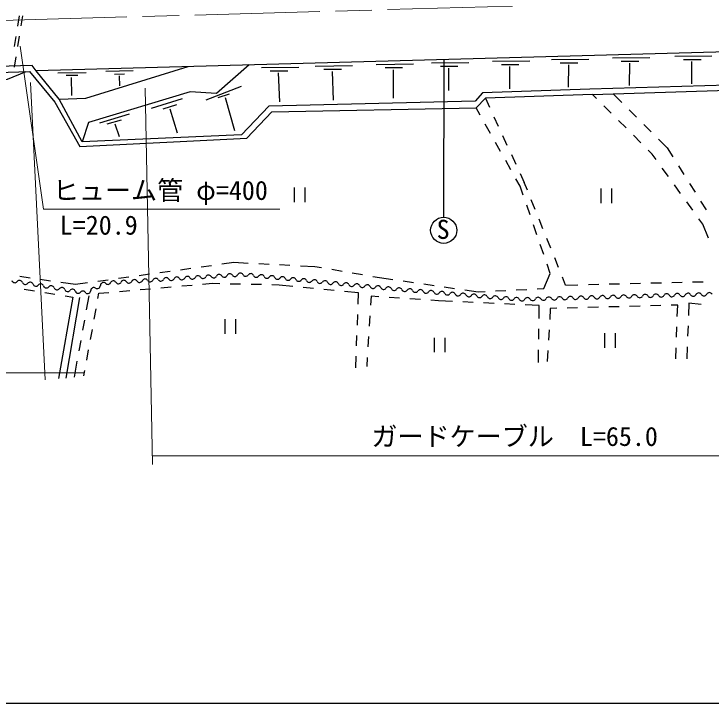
# Model space of a CAD drawing. Units: millimetres at full size, sheet at 1:1000; details may follow other scales. Extents: x 40000 to 680000, y 20000 to 380000.
# Drawn here: x 299462 to 366339, y 205000 to 271082 of the extents above; entities that cross this region are included whole.
import ezdxf
from ezdxf.enums import TextEntityAlignment as Align

# ---------------------------------------------------------------- set-up
doc = ezdxf.new("R2010")
doc.units = ezdxf.units.MM
doc.header["$LTSCALE"] = 1000
doc.linetypes.add('CHAIN', pattern=[18.5, 12, -1.5, 3.5, -1.5])
for name, color, linetype, lineweight in [('M-BGD', 7, 'Continuous', 25), ('M-BMK', 2, 'CHAIN', 13), ('M-STR-HTXT', 7, 'Continuous', 13), ('M-TTL-BAND', 7, 'Continuous', 25)]:
    doc.layers.add(name, color=color, linetype=linetype, lineweight=lineweight)
doc.styles.add('ＭＳ ゴシック', font='')
doc.styles.get('ＭＳ ゴシック').set_extended_font_data('MS Gothic')

msp = doc.modelspace()

# ---------------------------------------------------------------- linework, layer by layer
at = {"layer": 'M-BGD'}
for p, q in [((299952, 270908), (299794, 269920)), ((300282, 270915), (300124, 269928)), ((299636, 268933), (299478, 267945)), ((299966, 268940), (299808, 267953)), ((380070, 267785), (301582, 265635)), ((299650, 266965), (299492, 265978)), ((360457, 266876), (356876, 266830)), ((366428, 267040), (362848, 266993)), ((322015, 266194), (318891, 263468)), ((337787, 266255), (334206, 266208)), ((343106, 266401), (339525, 266354)), ((340696, 266706), (340673, 251583)), ((348960, 266561), (345379, 266515)), ((346233, 266245), (347907, 266245)), ((354603, 266716), (351022, 266669)), ((351876, 266400), (353550, 266400)), ((352649, 266189), (352637, 264071)), ((357731, 266560), (359404, 266560)), ((358503, 266350), (358491, 264232)), ((363702, 266724), (365375, 266724)), ((364474, 266513), (364462, 264395)), ((301195, 266126), (266474, 265143)), ((270435, 264758), (300946, 265548)), ((300946, 265548), (303372, 262610)), ((301582, 265635), (301195, 266126)), ((303817, 262906), (301582, 265635)), ((306356, 263012), (316176, 266034)), ((308276, 265595), (310897, 265665)), ((326779, 265954), (323198, 265907)), ((324052, 265638), (325725, 265638)), ((331933, 266095), (328352, 266048)), ((329206, 265779), (330879, 265779)), ((329978, 265568), (330085, 262806)), ((335060, 265939), (336734, 265939)), ((335833, 265729), (335848, 263005)), ((340379, 266085), (342052, 266085)), ((341151, 265874), (341140, 263756)), ((347006, 266035), (346994, 263917)), ((303689, 265439), (306404, 265478)), ((304461, 265220), (305585, 265220)), ((304968, 265002), (304976, 263254)), ((309111, 265321), (310063, 265353)), ((309548, 265134), (309602, 264182)), ((324824, 265427), (324931, 262665)), ((317897, 262862), (321290, 264172)), ((374990, 264434), (354698, 263878)), ((316365, 263600), (306628, 260663)), ((318891, 263468), (316365, 263600)), ((344422, 263519), (343696, 262708)), ((354698, 263878), (344422, 263519)), ((354958, 263366), (374697, 263966)), ((303817, 262906), (306356, 263012)), ((306002, 258831), (303817, 262906)), ((312658, 262063), (315642, 262988)), ((319044, 263072), (320144, 263435)), ((319722, 263061), (320612, 259913)), ((343790, 262079), (344691, 263004)), ((354958, 263366), (344691, 263004)), ((344691, 263004), (345089, 262140)), ((355351, 262974), (354958, 263366)), ((356948, 263426), (357771, 262603)), ((303372, 262610), (305777, 258362)), ((313770, 261969), (315104, 262402)), ((323918, 262245), (321285, 259484)), ((343696, 262708), (323918, 262245)), ((356767, 261562), (356059, 262268)), ((314413, 261981), (315127, 259688)), ((321816, 259157), (324215, 261708)), ((324215, 261708), (343790, 262079)), ((344188, 261372), (343790, 262079)), ((358477, 261896), (359184, 261189)), ((310528, 261466), (307673, 260612)), ((308410, 260542), (309767, 260940)), ((345507, 261232), (345925, 260324)), ((358182, 260149), (357474, 260856)), ((306628, 260663), (306002, 258831)), ((309136, 260554), (309569, 259325)), ((345169, 259630), (344679, 260501)), ((359891, 260481), (360598, 259774)), ((321285, 259484), (306002, 258831)), ((305777, 258362), (321816, 259157)), ((346343, 259415), (346762, 258507)), ((359598, 258737), (358890, 259443)), ((361305, 259067), (362128, 258244)), ((346151, 257887), (345660, 258759)), ((362128, 258244), (362677, 257370)), ((347180, 257599), (347598, 256690)), ((360698, 257639), (360306, 258030)), ((361075, 257118), (360698, 257639)), ((347132, 256145), (346642, 257016)), ((362245, 255496), (361660, 256307)), ((363208, 256523), (363740, 255676)), ((348016, 255782), (348414, 254919)), ((348021, 254566), (347623, 255273)), ((348715, 254173), (348414, 254919)), ((364272, 254829), (364804, 253983)), ((326358, 254429), (326358, 253029)), ((327408, 253029), (327408, 254429)), ((348323, 253694), (348021, 254566)), ((355771, 254340), (355771, 252940)), ((356821, 252940), (356821, 254340)), ((363416, 253874), (362830, 254685)), ((349465, 252319), (349090, 253246)), ((364586, 252253), (364001, 253063)), ((365336, 253136), (365868, 252289)), ((348977, 251804), (348650, 252749)), ((349632, 249914), (349304, 250859)), ((350214, 250464), (349840, 251392)), ((365547, 250921), (365171, 251442)), ((366088, 249582), (365547, 250921)), ((350964, 248610), (350589, 249537)), ((350286, 248024), (349959, 248969)), ((351713, 246756), (351339, 247683)), ((317423, 246834), (318414, 246971)), ((319404, 247109), (320551, 247267)), ((320551, 247267), (321944, 247197)), ((322943, 247146), (323942, 247095)), ((324940, 247045), (325939, 246994)), ((326938, 246943), (328331, 246872)), ((328331, 246872), (328968, 246763)), ((350915, 246207), (350613, 247079)), ((311480, 246011), (312470, 246148)), ((313461, 246285), (314451, 246422)), ((315442, 246560), (316432, 246697)), ((329953, 246594), (330939, 246424)), ((331924, 246255), (332910, 246085)), ((350304, 244749), (350915, 246207)), ((300013, 245924), (301003, 245784)), ((301993, 245644), (302983, 245504)), ((307518, 245462), (308508, 245599)), ((309499, 245736), (310489, 245873)), ((333895, 245916), (334532, 245806)), ((334532, 245806), (335803, 245622)), ((336793, 245478), (337783, 245335)), ((352390, 245083), (352088, 245829)), ((303974, 245364), (305380, 245165)), ((305380, 245165), (306527, 245324)), ((313562, 244820), (314558, 244907)), ((315554, 244994), (316551, 245081)), ((317547, 245168), (318509, 245252)), ((318509, 245252), (319208, 245238)), ((320208, 245217), (321208, 245197)), ((322208, 245176), (323207, 245156)), ((324207, 245135), (324907, 245121)), ((324907, 245121), (326211, 244989)), ((327206, 244889), (328201, 244789)), ((338772, 245191), (339762, 245048)), ((340751, 244904), (341741, 244760)), ((352390, 245083), (353572, 245112)), ((354572, 245137), (355571, 245162)), ((356571, 245186), (357571, 245211)), ((358570, 245235), (359570, 245260)), ((360570, 245285), (361570, 245309)), ((362569, 245334), (363569, 245358)), ((364569, 245383), (365568, 245408)), ((300435, 244685), (301422, 244527)), ((302410, 244369), (303397, 244211)), ((307525, 243785), (307619, 244300)), ((307619, 244300), (308581, 244384)), ((309577, 244471), (310573, 244558)), ((311570, 244646), (312566, 244733)), ((329196, 244689), (330191, 244589)), ((331186, 244488), (332490, 244357)), ((332490, 244357), (332449, 243248)), ((342731, 244617), (344002, 244433)), ((344002, 244433), (344656, 244465)), ((345655, 244515), (346653, 244565)), ((347652, 244616), (348651, 244666)), ((349650, 244716), (350304, 244749)), ((305114, 243936), (303736, 236131)), ((304384, 244053), (305114, 243936)), ((304473, 236157), (305772, 243896)), ((306430, 242714), (306671, 244054)), ((333727, 244015), (333673, 243140)), ((334458, 243965), (333727, 244015)), ((336454, 243830), (335456, 243898)), ((338449, 243695), (337451, 243762)), ((340177, 243577), (339447, 243627)), ((341520, 243514), (340177, 243577)), ((343518, 243419), (342519, 243466)), ((307168, 241818), (307347, 242801)), ((345516, 243324), (344517, 243371)), ((347514, 243229), (346515, 243276)), ((349855, 243117), (348512, 243181)), ((349839, 241887), (349855, 243117)), ((350920, 242840), (350861, 241797)), ((351530, 242856), (350920, 242840)), ((353530, 242908), (352530, 242882)), ((355529, 242959), (354529, 242934)), ((357528, 243011), (356529, 242985)), ((359528, 243063), (358528, 243037)), ((361527, 243115), (360527, 243089)), ((363137, 243156), (362527, 243140)), ((363099, 242075), (363137, 243156)), ((364215, 243339), (364169, 242166)), ((365401, 243230), (364215, 243339)), ((332413, 242249), (332376, 241250)), ((333610, 242142), (333548, 241144)), ((306075, 240746), (306253, 241730)), ((319693, 241810), (319693, 240410)), ((320743, 240410), (320743, 241810)), ((306810, 239850), (306989, 240834)), ((349812, 239887), (349825, 240887)), ((350804, 240799), (350747, 239800)), ((363027, 240076), (363063, 241076)), ((364130, 241167), (364091, 240167)), ((332340, 240250), (332304, 239251)), ((333486, 240146), (333423, 239147)), ((356127, 240477), (356127, 239077)), ((357177, 239077), (357177, 240477)), ((305721, 238778), (305898, 239762)), ((339776, 240033), (339776, 238633)), ((340826, 238633), (340826, 240033)), ((306452, 237882), (306631, 238866)), ((349782, 237656), (349799, 238887)), ((350690, 238802), (350630, 237759)), ((362953, 237995), (362991, 239077)), ((364052, 239168), (364006, 237995)), ((332267, 238252), (332227, 237143)), ((333361, 238149), (333306, 237274)), ((305302, 236454), (305543, 237794)), ((306180, 236384), (306273, 236898)), ((305284, 236261), (305302, 236454))]:
    msp.add_line(p, q, dxfattribs=at)
msp.add_lwpolyline([(300600, 265539), (298799, 264796), (270412, 263997)], dxfattribs=at)
msp.add_circle((340689, 250333), 1250, dxfattribs=at)
for centre, radius, start, end in [((319154, 245819), 291, 32.51676, 154.57428), ((320171, 245882), 291, 32.51676, 154.57428), ((321187, 245945), 291, 32.51676, 154.57428), ((322181, 245887), 292, 23.65728, 145.4247), ((299542, 245606), 295, 199.96766, 321.03379), ((300001, 245234), 295, 19.96766, 141.03379), ((308994, 245189), 291, 32.51676, 154.57428), ((310010, 245252), 291, 32.51676, 154.57428), ((310501, 245565), 291, 212.51676, 334.57428), ((311026, 245315), 291, 32.51676, 154.57428), ((311517, 245628), 291, 212.51676, 334.57428), ((312042, 245378), 291, 32.51676, 154.57428), ((312533, 245691), 291, 212.51676, 334.57428), ((313058, 245441), 291, 32.51676, 154.57428), ((313549, 245754), 291, 212.51676, 334.57428), ((314074, 245504), 291, 32.51676, 154.57428), ((314565, 245817), 291, 212.51676, 334.57428), ((315090, 245567), 291, 32.51676, 154.57428), ((315581, 245880), 291, 212.51676, 334.57428), ((316106, 245630), 291, 32.51676, 154.57428), ((316597, 245943), 291, 212.51676, 334.57428), ((317122, 245693), 291, 32.51676, 154.57428), ((317613, 246006), 291, 212.51676, 334.57428), ((318138, 245756), 291, 32.51676, 154.57428), ((318629, 246068), 291, 212.51676, 334.57428), ((319645, 246131), 291, 212.51676, 334.57428), ((320661, 246194), 291, 212.51676, 334.57428), ((321700, 246218), 292, 203.65728, 325.4247), ((322716, 246121), 292, 203.65728, 325.4247), ((323197, 245789), 292, 23.65728, 145.4247), ((323732, 246024), 292, 203.65728, 325.4247), ((324213, 245692), 292, 23.65728, 145.4247), ((324749, 245927), 292, 203.65728, 325.4247), ((325230, 245595), 292, 23.65728, 145.4247), ((325765, 245830), 292, 203.65728, 325.4247), ((326246, 245498), 292, 23.65728, 145.4247), ((326781, 245733), 292, 203.65728, 325.4247), ((327262, 245401), 292, 23.65728, 145.4247), ((327798, 245635), 292, 203.65728, 325.4247), ((328279, 245304), 292, 23.65728, 145.4247), ((329295, 245207), 292, 23.65728, 145.4247), ((300556, 245436), 295, 199.96766, 321.03379), ((301015, 245065), 295, 19.96766, 141.03379), ((301570, 245266), 295, 199.96766, 321.03379), ((302029, 244895), 295, 19.96766, 141.03379), ((302584, 245097), 295, 199.96766, 321.03379), ((303043, 244725), 295, 19.96766, 141.03379), ((303598, 244927), 295, 199.96766, 321.03379), ((304057, 244556), 295, 19.96766, 141.03379), ((307131, 244543), 304, 57.84422, 177.00248), ((307454, 245057), 304, 237.84422, 357.00248), ((308061, 245025), 304, 57.84422, 177.00248), ((308468, 245439), 291, 212.51676, 334.57428), ((309484, 245502), 291, 212.51676, 334.57428), ((328814, 245538), 292, 203.65728, 325.4247), ((329830, 245441), 292, 203.65728, 325.4247), ((330311, 245110), 292, 23.65728, 145.4247), ((330847, 245344), 292, 203.65728, 325.4247), ((331328, 245012), 292, 23.65728, 145.4247), ((331863, 245247), 292, 203.65728, 325.4247), ((332344, 244915), 292, 23.65728, 145.4247), ((332879, 245150), 292, 203.65728, 325.4247), ((333360, 244818), 292, 23.65728, 145.4247), ((333896, 245053), 292, 203.65728, 325.4247), ((334377, 244721), 292, 23.65728, 145.4247), ((334912, 244956), 292, 203.65728, 325.4247), ((335393, 244624), 292, 23.65728, 145.4247), ((336409, 244527), 292, 23.65728, 145.4247), ((304612, 244757), 295, 199.96766, 321.03379), ((305071, 244386), 295, 19.96766, 141.03379), ((305626, 244588), 295, 199.96766, 321.03379), ((306085, 244216), 295, 19.96766, 141.03379), ((306524, 244574), 304, 237.84422, 357.00248), ((335928, 244858), 292, 203.65728, 325.4247), ((336945, 244768), 296, 204.75975, 325.76463), ((337434, 244435), 296, 24.75975, 145.76463), ((337971, 244683), 296, 204.75975, 325.76463), ((338459, 244350), 296, 24.75975, 145.76463), ((338996, 244598), 296, 204.75975, 325.76463), ((339484, 244265), 296, 24.75975, 145.76463), ((340021, 244513), 296, 204.75975, 325.76463), ((340510, 244180), 296, 24.75975, 145.76463), ((341046, 244428), 296, 204.75975, 325.76463), ((341535, 244095), 296, 24.75975, 145.76463), ((342072, 244343), 296, 204.75975, 325.76463), ((342560, 244010), 296, 24.75975, 145.76463), ((343097, 244258), 296, 204.75975, 325.76463), ((343586, 243925), 296, 24.75975, 145.76463), ((344611, 243840), 296, 24.75975, 145.76463), ((356942, 243810), 295, 30.97546, 152.15319), ((357968, 243838), 295, 30.97546, 152.15319), ((358995, 243866), 295, 30.97546, 152.15319), ((360022, 243894), 295, 30.97546, 152.15319), ((361048, 243922), 295, 30.97546, 152.15319), ((362075, 243950), 295, 30.97546, 152.15319), ((362580, 244254), 295, 210.97546, 332.15319), ((363102, 243978), 295, 30.97546, 152.15319), ((363607, 244282), 295, 210.97546, 332.15319), ((364128, 244006), 295, 30.97546, 152.15319), ((364634, 244310), 295, 210.97546, 332.15319), ((365155, 244034), 295, 30.97546, 152.15319), ((365660, 244338), 295, 210.97546, 332.15319), ((366181, 244062), 295, 30.97546, 152.15319), ((344122, 244173), 296, 204.75975, 325.76463), ((345147, 244088), 296, 204.75975, 325.76463), ((345636, 243756), 296, 24.75975, 145.76463), ((346173, 244003), 296, 204.75975, 325.76463), ((346661, 243671), 296, 24.75975, 145.76463), ((347198, 243918), 296, 204.75975, 325.76463), ((347687, 243586), 296, 24.75975, 145.76463), ((348208, 243861), 295, 210.97546, 332.15319), ((348729, 243586), 295, 30.97546, 152.15319), ((349234, 243889), 295, 210.97546, 332.15319), ((349755, 243614), 295, 30.97546, 152.15319), ((350261, 243917), 295, 210.97546, 332.15319), ((350782, 243642), 295, 30.97546, 152.15319), ((351288, 243945), 295, 210.97546, 332.15319), ((351809, 243670), 295, 30.97546, 152.15319), ((352314, 243973), 295, 210.97546, 332.15319), ((352835, 243698), 295, 30.97546, 152.15319), ((353341, 244001), 295, 210.97546, 332.15319), ((353862, 243726), 295, 30.97546, 152.15319), ((354367, 244029), 295, 210.97546, 332.15319), ((354889, 243754), 295, 30.97546, 152.15319), ((355394, 244057), 295, 210.97546, 332.15319), ((355915, 243782), 295, 30.97546, 152.15319), ((356421, 244085), 295, 210.97546, 332.15319), ((357447, 244113), 295, 210.97546, 332.15319), ((358474, 244141), 295, 210.97546, 332.15319), ((359500, 244169), 295, 210.97546, 332.15319), ((360527, 244197), 295, 210.97546, 332.15319), ((361554, 244226), 295, 210.97546, 332.15319)]:
    msp.add_arc(centre, radius, start, end, dxfattribs=at)
at = {"layer": 'M-BMK'}
msp.add_line((365781, 272359), (265019, 269525), dxfattribs=at)
at = {"layer": 'M-STR-HTXT'}
for p, q in [((300052, 267980), (302286, 252377)), ((302445, 236004), (301036, 264506)), ((312760, 227861), (312048, 263960)), ((302286, 252377), (324956, 252377)), ((267380, 236672), (306232, 236672)), ((312743, 228700), (377628, 228700))]:
    msp.add_line(p, q, dxfattribs=at)
at = {"layer": 'M-TTL-BAND'}
msp.add_line((40000, 205000), (579000, 205000), dxfattribs=at)

# ---------------------------------------------------------------- texts
at = {"layer": 'M-BGD', "style": 'ＭＳ ゴシック'}
msp.add_text('S', height=1833, dxfattribs=at).set_placement((340010, 248960), align=Align.BOTTOM_LEFT)
at = {"layer": 'M-STR-HTXT', "style": 'ＭＳ ゴシック'}
for s, p in [('ヒューム管 φ=400', (303191, 252702)), ('L=20.9', (303856, 249369)), ('ガードケーブル\u3000L=65.0', (333755, 229104))]:
    msp.add_text(s, height=1833, dxfattribs=at).set_placement(p, align=Align.BOTTOM_LEFT)

doc.saveas('drawing.dxf')
